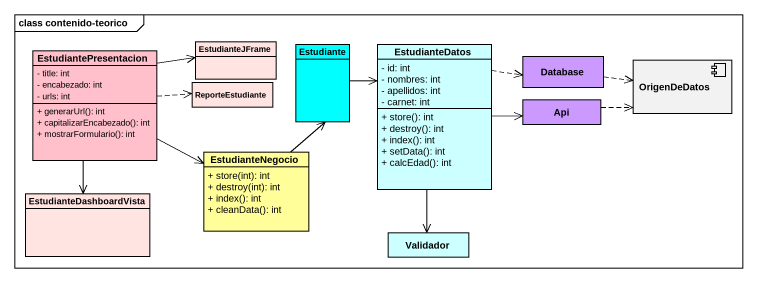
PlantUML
@startuml
mainframe class contenido-teorico
allowmixing
hide circle
hide empty members
skinparam classAttributeIconSize 0
class EstudiantePresentacion #FFC0CB {
  - title: int
  - encabezado: int
  - urls: int
  + generarUrl(): int
  + capitalizarEncabezado(): int
  + mostrarFormulario(): int
}
class EstudianteJFrame #FFE4E1
class Estudiante #00FFFF
class EstudianteDatos #CCFFFF {
  - id: int
  - nombres: int
  - apellidos: int
  - carnet: int
  + store(): int
  + destroy(): int
  + index(): int
  + setData(): int
  + calcEdad(): int
}
class "Database" as Database_ #CC99FF
component OrigenDeDatos
class ReporteEstudiante #FFE4E1
class Api #CC99FF
class EstudianteNegocio #FFFE99 {
  + store(int): int
  + destroy(int): int
  + index(): int
  + cleanData(): int
}
class EstudianteDashboardVista #FFE4E1
class Validador #CCFFFF
EstudiantePresentacion -right-> EstudianteJFrame
EstudiantePresentacion .right.> ReporteEstudiante
EstudiantePresentacion -right-> EstudianteNegocio
EstudiantePresentacion --> EstudianteDashboardVista
Estudiante -right-> EstudianteDatos
EstudianteDatos .right.> Database_
EstudianteDatos -right-> Api
EstudianteDatos --> Validador
Database_ .right.> OrigenDeDatos
Api .right.> OrigenDeDatos
EstudianteNegocio -up-> Estudiante
@enduml
